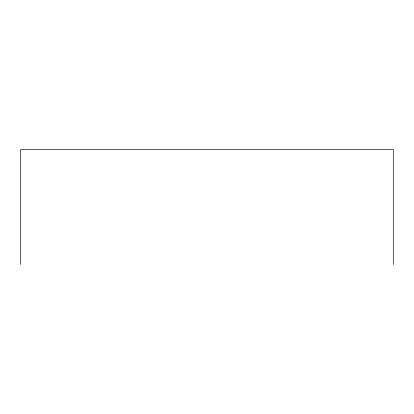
<?xml version="1.0" encoding="UTF-8"?>
<svg xmlns="http://www.w3.org/2000/svg" width="414" height="414" viewBox="0 0 414 414"><rect width="100%" height="100%" fill="white"/><g stroke="black" fill="none" stroke-linecap="round" stroke-linejoin="round"><path stroke-width="0.62" d="M393.3 264.51L393.3 149.49L20.7 149.49L20.7 264.51"/></g></svg>
